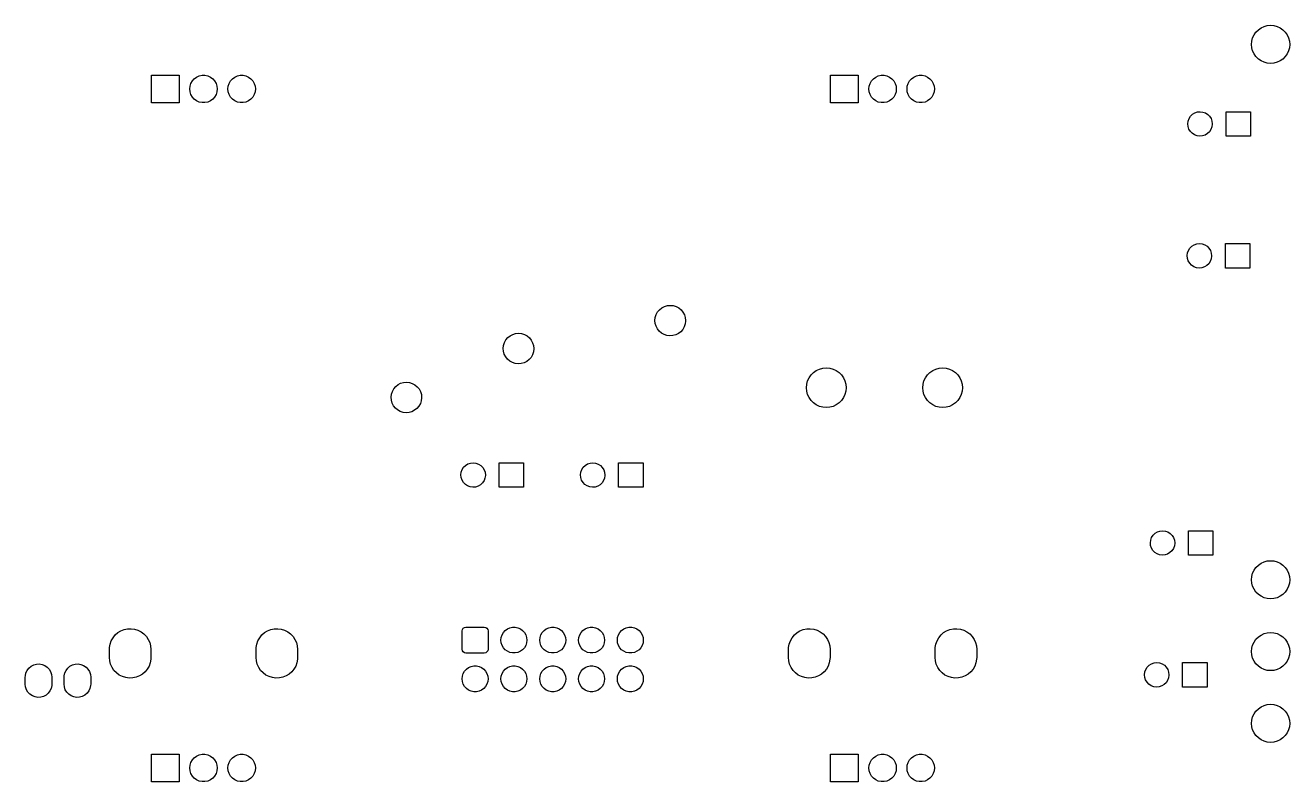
# Model space of a CAD drawing. Extents: x 65 to 231, y -146 to -43.
# Drawn here: x 148.2 to 231, y -146.4 to -96.9 of the extents above; entities that cross this region are included whole.
import ezdxf

# ---------------------------------------------------------------- set-up
doc = ezdxf.new("R2010")
doc.units = 0
doc.layers.add('BLACK', color=7, linetype='CONTINUOUS')

msp = doc.modelspace()

# ---------------------------------------------------------------- linework, layer by layer
at = {"layer": 'BLACK', "linetype": 'CONTINUOUS'}
for p, q in [((228.572, -97.7445), (228.664, -97.547)), ((228.664, -97.547), (228.789, -97.3685)), ((228.789, -97.3685), (228.944, -97.2144)), ((228.944, -97.2144), (229.122, -97.0895)), ((229.122, -97.0895), (229.319, -96.9974)), ((229.319, -96.9974), (229.53, -96.941)), ((229.53, -96.941), (229.747, -96.922)), ((229.747, -96.922), (229.964, -96.941)), ((229.964, -96.941), (230.175, -96.9974)), ((230.175, -96.9974), (230.372, -97.0895)), ((230.372, -97.0895), (230.55, -97.2144)), ((230.55, -97.2144), (230.705, -97.3685)), ((230.705, -97.3685), (230.83, -97.547)), ((230.83, -97.547), (230.922, -97.7445)), ((228.497, -98.172), (228.516, -97.9549)), ((228.516, -98.3891), (228.497, -98.172)), ((228.516, -97.9549), (228.572, -97.7445)), ((228.572, -98.5995), (228.516, -98.3891)), ((230.922, -97.7445), (230.978, -97.9549)), ((230.978, -98.3891), (230.922, -98.5995)), ((230.978, -97.9549), (230.997, -98.172)), ((230.997, -98.172), (230.978, -98.3891)), ((228.664, -98.797), (228.572, -98.5995)), ((228.789, -98.9755), (228.664, -98.797)), ((228.944, -99.1296), (228.789, -98.9755)), ((229.122, -99.2545), (228.944, -99.1296)), ((229.319, -99.3466), (229.122, -99.2545)), ((230.372, -99.2545), (230.175, -99.3466)), ((230.55, -99.1296), (230.372, -99.2545)), ((230.705, -98.9755), (230.55, -99.1296)), ((230.83, -98.797), (230.705, -98.9755)), ((230.922, -98.5995), (230.83, -98.797)), ((229.53, -99.403), (229.319, -99.3466)), ((229.747, -99.422), (229.53, -99.403)), ((229.964, -99.403), (229.747, -99.422)), ((230.175, -99.3466), (229.964, -99.403)), ((156.497, -101.992), (156.497, -100.192)), ((156.497, -100.192), (158.297, -100.192)), ((158.297, -100.192), (158.297, -101.992)), ((158.997, -101.092), (159.017, -100.905)), ((159.017, -100.905), (159.075, -100.726)), ((159.075, -100.726), (159.169, -100.563)), ((159.169, -100.563), (159.295, -100.423)), ((159.295, -100.423), (159.447, -100.313)), ((159.447, -100.313), (159.619, -100.236)), ((159.619, -100.236), (159.803, -100.197)), ((159.803, -100.197), (159.991, -100.197)), ((159.991, -100.197), (160.175, -100.236)), ((160.175, -100.236), (160.347, -100.313)), ((160.347, -100.313), (160.499, -100.423)), ((160.499, -100.423), (160.625, -100.563)), ((160.625, -100.563), (160.719, -100.726)), ((160.719, -100.726), (160.777, -100.905)), ((160.777, -100.905), (160.797, -101.092)), ((161.497, -101.092), (161.517, -100.905)), ((161.517, -100.905), (161.575, -100.726)), ((161.575, -100.726), (161.669, -100.563)), ((161.669, -100.563), (161.795, -100.423)), ((161.795, -100.423), (161.947, -100.313)), ((161.947, -100.313), (162.119, -100.236)), ((162.119, -100.236), (162.303, -100.197)), ((162.303, -100.197), (162.491, -100.197)), ((162.491, -100.197), (162.675, -100.236)), ((162.675, -100.236), (162.847, -100.313)), ((162.847, -100.313), (162.999, -100.423)), ((162.999, -100.423), (163.125, -100.563)), ((163.125, -100.563), (163.219, -100.726)), ((163.219, -100.726), (163.277, -100.905)), ((163.277, -100.905), (163.297, -101.092)), ((200.947, -101.992), (200.947, -100.192)), ((200.947, -100.192), (202.747, -100.192)), ((202.747, -100.192), (202.747, -101.992)), ((203.447, -101.092), (203.467, -100.905)), ((203.467, -100.905), (203.525, -100.726)), ((203.525, -100.726), (203.619, -100.563)), ((203.619, -100.563), (203.745, -100.423)), ((203.745, -100.423), (203.897, -100.313)), ((203.897, -100.313), (204.069, -100.236)), ((204.069, -100.236), (204.253, -100.197)), ((204.253, -100.197), (204.441, -100.197)), ((204.441, -100.197), (204.625, -100.236)), ((204.625, -100.236), (204.797, -100.313)), ((204.797, -100.313), (204.949, -100.423)), ((204.949, -100.423), (205.075, -100.563)), ((205.075, -100.563), (205.169, -100.726)), ((205.169, -100.726), (205.227, -100.905)), ((205.227, -100.905), (205.247, -101.092)), ((205.947, -101.092), (205.967, -100.905)), ((205.967, -100.905), (206.025, -100.726)), ((206.025, -100.726), (206.119, -100.563)), ((206.119, -100.563), (206.245, -100.423)), ((206.245, -100.423), (206.397, -100.313)), ((206.397, -100.313), (206.569, -100.236)), ((206.569, -100.236), (206.753, -100.197)), ((206.753, -100.197), (206.941, -100.197)), ((206.941, -100.197), (207.125, -100.236)), ((207.125, -100.236), (207.297, -100.313)), ((207.297, -100.313), (207.449, -100.423)), ((207.449, -100.423), (207.575, -100.563)), ((207.575, -100.563), (207.669, -100.726)), ((207.669, -100.726), (207.727, -100.905)), ((207.727, -100.905), (207.747, -101.092)), ((159.017, -101.279), (158.997, -101.092)), ((159.075, -101.458), (159.017, -101.279)), ((159.169, -101.621), (159.075, -101.458)), ((159.295, -101.761), (159.169, -101.621)), ((159.447, -101.871), (159.295, -101.761)), ((160.499, -101.761), (160.347, -101.871)), ((160.625, -101.621), (160.499, -101.761)), ((160.719, -101.458), (160.625, -101.621)), ((160.777, -101.279), (160.719, -101.458)), ((160.797, -101.092), (160.777, -101.279)), ((161.517, -101.279), (161.497, -101.092)), ((161.575, -101.458), (161.517, -101.279)), ((161.669, -101.621), (161.575, -101.458)), ((161.795, -101.761), (161.669, -101.621)), ((161.947, -101.871), (161.795, -101.761)), ((162.999, -101.761), (162.847, -101.871)), ((163.125, -101.621), (162.999, -101.761)), ((163.219, -101.458), (163.125, -101.621)), ((163.277, -101.279), (163.219, -101.458)), ((163.297, -101.092), (163.277, -101.279)), ((203.467, -101.279), (203.447, -101.092)), ((203.525, -101.458), (203.467, -101.279)), ((203.619, -101.621), (203.525, -101.458)), ((203.745, -101.761), (203.619, -101.621)), ((203.897, -101.871), (203.745, -101.761)), ((204.949, -101.761), (204.797, -101.871)), ((205.075, -101.621), (204.949, -101.761)), ((205.169, -101.458), (205.075, -101.621)), ((205.227, -101.279), (205.169, -101.458)), ((205.247, -101.092), (205.227, -101.279)), ((205.967, -101.279), (205.947, -101.092)), ((206.025, -101.458), (205.967, -101.279)), ((206.119, -101.621), (206.025, -101.458)), ((206.245, -101.761), (206.119, -101.621)), ((206.397, -101.871), (206.245, -101.761)), ((207.449, -101.761), (207.297, -101.871)), ((207.575, -101.621), (207.449, -101.761)), ((207.669, -101.458), (207.575, -101.621)), ((207.727, -101.279), (207.669, -101.458)), ((207.747, -101.092), (207.727, -101.279)), ((158.297, -101.992), (156.497, -101.992)), ((159.619, -101.948), (159.447, -101.871)), ((159.803, -101.987), (159.619, -101.948)), ((159.991, -101.987), (159.803, -101.987)), ((160.175, -101.948), (159.991, -101.987)), ((160.347, -101.871), (160.175, -101.948)), ((162.119, -101.948), (161.947, -101.871)), ((162.303, -101.987), (162.119, -101.948)), ((162.491, -101.987), (162.303, -101.987)), ((162.675, -101.948), (162.491, -101.987)), ((162.847, -101.871), (162.675, -101.948)), ((202.747, -101.992), (200.947, -101.992)), ((204.069, -101.948), (203.897, -101.871)), ((204.253, -101.987), (204.069, -101.948)), ((204.441, -101.987), (204.253, -101.987)), ((204.625, -101.948), (204.441, -101.987)), ((204.797, -101.871), (204.625, -101.948)), ((206.569, -101.948), (206.397, -101.871)), ((206.753, -101.987), (206.569, -101.948)), ((206.941, -101.987), (206.753, -101.987)), ((207.125, -101.948), (206.941, -101.987)), ((207.297, -101.871), (207.125, -101.948)), ((224.787, -102.654), (224.956, -102.597)), ((224.956, -102.597), (225.133, -102.578)), ((225.133, -102.578), (225.31, -102.599)), ((225.31, -102.599), (225.478, -102.659)), ((226.827, -104.178), (226.827, -102.578)), ((226.827, -102.578), (228.427, -102.578)), ((228.427, -102.578), (228.427, -104.178)), ((224.327, -103.367), (224.35, -103.19)), ((224.345, -103.544), (224.327, -103.367)), ((224.35, -103.19), (224.411, -103.022)), ((224.411, -103.022), (224.507, -102.872)), ((224.507, -102.872), (224.635, -102.748)), ((224.635, -102.748), (224.787, -102.654)), ((225.478, -102.659), (225.629, -102.755)), ((225.629, -102.755), (225.754, -102.881)), ((225.754, -102.881), (225.849, -103.032)), ((225.849, -103.032), (225.907, -103.201)), ((225.927, -103.4), (225.902, -103.577)), ((225.907, -103.201), (225.927, -103.378)), ((225.927, -103.378), (225.927, -103.4)), ((224.401, -103.714), (224.345, -103.544)), ((224.494, -103.866), (224.401, -103.714)), ((224.617, -103.994), (224.494, -103.866)), ((224.767, -104.092), (224.617, -103.994)), ((224.934, -104.154), (224.767, -104.092)), ((225.111, -104.178), (224.934, -104.154)), ((225.288, -104.162), (225.111, -104.178)), ((225.458, -104.107), (225.288, -104.162)), ((225.611, -104.015), (225.458, -104.107)), ((225.74, -103.892), (225.611, -104.015)), ((225.839, -103.744), (225.74, -103.892)), ((225.902, -103.577), (225.839, -103.744)), ((228.427, -104.178), (226.827, -104.178)), ((224.306, -111.826), (224.367, -111.658)), ((224.367, -111.658), (224.464, -111.508)), ((224.464, -111.508), (224.591, -111.384)), ((224.591, -111.384), (224.743, -111.29)), ((224.743, -111.29), (224.912, -111.233)), ((224.912, -111.233), (225.09, -111.214)), ((225.09, -111.214), (225.267, -111.235)), ((225.267, -111.235), (225.435, -111.295)), ((225.435, -111.295), (225.585, -111.391)), ((225.585, -111.391), (225.711, -111.517)), ((225.711, -111.517), (225.805, -111.668)), ((225.805, -111.668), (225.864, -111.837)), ((226.784, -112.814), (226.784, -111.214)), ((226.784, -111.214), (228.384, -111.214)), ((228.384, -111.214), (228.384, -112.814)), ((224.284, -112.003), (224.306, -111.826)), ((224.301, -112.18), (224.284, -112.003)), ((224.358, -112.35), (224.301, -112.18)), ((224.45, -112.502), (224.358, -112.35)), ((224.574, -112.63), (224.45, -112.502)), ((225.697, -112.528), (225.568, -112.651)), ((225.796, -112.38), (225.697, -112.528)), ((225.859, -112.213), (225.796, -112.38)), ((225.884, -112.036), (225.859, -112.213)), ((225.864, -111.837), (225.884, -112.014)), ((225.884, -112.014), (225.884, -112.036)), ((224.723, -112.728), (224.574, -112.63)), ((224.89, -112.79), (224.723, -112.728)), ((225.067, -112.814), (224.89, -112.79)), ((225.245, -112.798), (225.067, -112.814)), ((225.414, -112.743), (225.245, -112.798)), ((225.568, -112.651), (225.414, -112.743)), ((228.384, -112.814), (226.784, -112.814)), ((189.471, -116.048), (189.53, -115.862)), ((189.53, -115.862), (189.624, -115.691)), ((189.624, -115.691), (189.75, -115.541)), ((189.75, -115.541), (189.902, -115.419)), ((189.902, -115.419), (190.075, -115.329)), ((190.075, -115.329), (190.262, -115.274)), ((190.262, -115.274), (190.456, -115.256)), ((190.456, -115.256), (190.65, -115.276)), ((190.65, -115.276), (190.837, -115.334)), ((190.837, -115.334), (191.008, -115.427)), ((191.008, -115.427), (191.159, -115.551)), ((191.159, -115.551), (191.282, -115.702)), ((191.282, -115.702), (191.374, -115.875)), ((189.449, -116.242), (189.471, -116.048)), ((189.466, -116.436), (189.449, -116.242)), ((189.519, -116.624), (189.466, -116.436)), ((189.609, -116.798), (189.519, -116.624)), ((191.363, -116.663), (191.266, -116.832)), ((191.424, -116.477), (191.363, -116.663)), ((191.374, -115.875), (191.43, -116.062)), ((191.449, -116.284), (191.424, -116.477)), ((191.43, -116.062), (191.449, -116.256)), ((191.449, -116.256), (191.449, -116.284)), ((179.599, -117.691), (179.693, -117.52)), ((179.693, -117.52), (179.818, -117.37)), ((179.818, -117.37), (179.97, -117.248)), ((179.97, -117.248), (180.143, -117.157)), ((180.143, -117.157), (180.33, -117.102)), ((180.33, -117.102), (180.525, -117.085)), ((180.525, -117.085), (180.719, -117.105)), ((180.719, -117.105), (180.905, -117.163)), ((180.905, -117.163), (181.077, -117.256)), ((181.077, -117.256), (181.227, -117.38)), ((181.227, -117.38), (181.351, -117.531)), ((189.73, -116.95), (189.609, -116.798)), ((189.878, -117.077), (189.73, -116.95)), ((190.049, -117.172), (189.878, -117.077)), ((190.234, -117.232), (190.049, -117.172)), ((190.428, -117.256), (190.234, -117.232)), ((190.623, -117.241), (190.428, -117.256)), ((190.811, -117.188), (190.623, -117.241)), ((190.985, -117.1), (190.811, -117.188)), ((191.139, -116.98), (190.985, -117.1)), ((191.266, -116.832), (191.139, -116.98)), ((179.518, -118.071), (179.54, -117.877)), ((179.534, -118.265), (179.518, -118.071)), ((179.588, -118.453), (179.534, -118.265)), ((179.54, -117.877), (179.599, -117.691)), ((181.351, -117.531), (181.442, -117.704)), ((181.493, -118.306), (181.431, -118.491)), ((181.442, -117.704), (181.499, -117.89)), ((181.517, -118.113), (181.493, -118.306)), ((181.499, -117.89), (181.518, -118.085)), ((181.518, -118.085), (181.517, -118.113)), ((179.677, -118.626), (179.588, -118.453)), ((179.798, -118.779), (179.677, -118.626)), ((179.947, -118.906), (179.798, -118.779)), ((180.117, -119.001), (179.947, -118.906)), ((180.303, -119.061), (180.117, -119.001)), ((180.497, -119.084), (180.303, -119.061)), ((180.691, -119.069), (180.497, -119.084)), ((180.879, -119.017), (180.691, -119.069)), ((181.054, -118.929), (180.879, -119.017)), ((181.207, -118.809), (181.054, -118.929)), ((181.335, -118.661), (181.207, -118.809)), ((181.431, -118.491), (181.335, -118.661)), ((199.438, -120.205), (199.534, -120)), ((199.534, -120), (199.664, -119.814)), ((199.664, -119.814), (199.824, -119.654)), ((199.824, -119.654), (200.01, -119.524)), ((200.01, -119.524), (200.215, -119.428)), ((200.215, -119.428), (200.434, -119.37)), ((200.434, -119.37), (200.66, -119.35)), ((200.66, -119.35), (200.886, -119.37)), ((200.886, -119.37), (201.105, -119.428)), ((201.105, -119.428), (201.31, -119.524)), ((201.31, -119.524), (201.496, -119.654)), ((201.496, -119.654), (201.656, -119.814)), ((201.656, -119.814), (201.786, -120)), ((201.786, -120), (201.882, -120.205)), ((207.058, -120.205), (207.154, -120)), ((207.154, -120), (207.284, -119.814)), ((207.284, -119.814), (207.444, -119.654)), ((207.444, -119.654), (207.63, -119.524)), ((207.63, -119.524), (207.835, -119.428)), ((207.835, -119.428), (208.054, -119.37)), ((208.054, -119.37), (208.28, -119.35)), ((208.28, -119.35), (208.506, -119.37)), ((208.506, -119.37), (208.725, -119.428)), ((208.725, -119.428), (208.93, -119.524)), ((208.93, -119.524), (209.116, -119.654)), ((209.116, -119.654), (209.276, -119.814)), ((209.276, -119.814), (209.406, -120)), ((209.406, -120), (209.502, -120.205)), ((172.258, -120.891), (172.352, -120.72)), ((172.352, -120.72), (172.478, -120.571)), ((172.478, -120.571), (172.63, -120.448)), ((172.63, -120.448), (172.803, -120.358)), ((172.803, -120.358), (172.99, -120.303)), ((172.99, -120.303), (173.184, -120.285)), ((173.184, -120.285), (173.378, -120.305)), ((173.378, -120.305), (173.565, -120.363)), ((173.565, -120.363), (173.736, -120.456)), ((173.736, -120.456), (173.887, -120.58)), ((173.887, -120.58), (174.01, -120.732)), ((174.01, -120.732), (174.102, -120.904)), ((199.36, -120.65), (199.38, -120.424)), ((199.38, -120.876), (199.36, -120.65)), ((199.38, -120.424), (199.438, -120.205)), ((201.882, -120.205), (201.94, -120.424)), ((201.94, -120.424), (201.96, -120.65)), ((201.96, -120.65), (201.94, -120.876)), ((206.98, -120.65), (207, -120.424)), ((207, -120.876), (206.98, -120.65)), ((207, -120.424), (207.058, -120.205)), ((209.502, -120.205), (209.56, -120.424)), ((209.56, -120.424), (209.58, -120.65)), ((209.58, -120.65), (209.56, -120.876)), ((172.177, -121.271), (172.199, -121.077)), ((172.194, -121.466), (172.177, -121.271)), ((172.247, -121.653), (172.194, -121.466)), ((172.199, -121.077), (172.258, -120.891)), ((172.337, -121.827), (172.247, -121.653)), ((174.152, -121.507), (174.091, -121.692)), ((174.102, -120.904), (174.158, -121.091)), ((174.177, -121.313), (174.152, -121.507)), ((174.158, -121.091), (174.177, -121.285)), ((174.177, -121.285), (174.177, -121.313)), ((199.438, -121.095), (199.38, -120.876)), ((199.534, -121.3), (199.438, -121.095)), ((199.664, -121.486), (199.534, -121.3)), ((199.824, -121.646), (199.664, -121.486)), ((200.01, -121.776), (199.824, -121.646)), ((201.496, -121.646), (201.31, -121.776)), ((201.656, -121.486), (201.496, -121.646)), ((201.786, -121.3), (201.656, -121.486)), ((201.882, -121.095), (201.786, -121.3)), ((201.94, -120.876), (201.882, -121.095)), ((207.058, -121.095), (207, -120.876)), ((207.154, -121.3), (207.058, -121.095)), ((207.284, -121.486), (207.154, -121.3)), ((207.444, -121.646), (207.284, -121.486)), ((207.63, -121.776), (207.444, -121.646)), ((209.116, -121.646), (208.93, -121.776)), ((209.276, -121.486), (209.116, -121.646)), ((209.406, -121.3), (209.276, -121.486)), ((209.502, -121.095), (209.406, -121.3)), ((209.56, -120.876), (209.502, -121.095)), ((172.458, -121.98), (172.337, -121.827)), ((172.606, -122.106), (172.458, -121.98)), ((172.777, -122.201), (172.606, -122.106)), ((172.962, -122.262), (172.777, -122.201)), ((173.156, -122.285), (172.962, -122.262)), ((173.351, -122.27), (173.156, -122.285)), ((173.539, -122.217), (173.351, -122.27)), ((173.713, -122.129), (173.539, -122.217)), ((173.867, -122.009), (173.713, -122.129)), ((173.994, -121.861), (173.867, -122.009)), ((174.091, -121.692), (173.994, -121.861)), ((200.215, -121.872), (200.01, -121.776)), ((200.434, -121.93), (200.215, -121.872)), ((200.66, -121.95), (200.434, -121.93)), ((200.886, -121.93), (200.66, -121.95)), ((201.105, -121.872), (200.886, -121.93)), ((201.31, -121.776), (201.105, -121.872)), ((207.835, -121.872), (207.63, -121.776)), ((208.054, -121.93), (207.835, -121.872)), ((208.28, -121.95), (208.054, -121.93)), ((208.506, -121.93), (208.28, -121.95)), ((208.725, -121.872), (208.506, -121.93)), ((208.93, -121.776), (208.725, -121.872)), ((176.926, -125.859), (177.053, -125.735)), ((177.053, -125.735), (177.205, -125.641)), ((177.205, -125.641), (177.374, -125.584)), ((177.374, -125.584), (177.552, -125.565)), ((177.552, -125.565), (177.729, -125.586)), ((177.729, -125.586), (177.897, -125.646)), ((177.897, -125.646), (178.047, -125.742)), ((178.047, -125.742), (178.173, -125.868)), ((179.246, -127.165), (179.246, -125.565)), ((179.246, -125.565), (180.846, -125.565)), ((180.846, -125.565), (180.846, -127.165)), ((184.752, -125.859), (184.88, -125.735)), ((184.88, -125.735), (185.032, -125.641)), ((185.032, -125.641), (185.201, -125.584)), ((185.201, -125.584), (185.378, -125.565)), ((185.378, -125.565), (185.555, -125.586)), ((185.555, -125.586), (185.723, -125.646)), ((185.723, -125.646), (185.874, -125.742)), ((185.874, -125.742), (185.999, -125.868)), ((187.072, -127.165), (187.072, -125.565)), ((187.072, -125.565), (188.672, -125.565)), ((188.672, -125.565), (188.672, -127.165)), ((176.746, -126.354), (176.768, -126.177)), ((176.763, -126.531), (176.746, -126.354)), ((176.82, -126.701), (176.763, -126.531)), ((176.768, -126.177), (176.829, -126.009)), ((176.829, -126.009), (176.926, -125.859)), ((178.173, -125.868), (178.267, -126.019)), ((178.321, -126.564), (178.258, -126.731)), ((178.267, -126.019), (178.326, -126.188)), ((178.346, -126.387), (178.321, -126.564)), ((178.326, -126.188), (178.346, -126.365)), ((178.346, -126.365), (178.346, -126.387)), ((184.572, -126.354), (184.595, -126.177)), ((184.59, -126.531), (184.572, -126.354)), ((184.646, -126.701), (184.59, -126.531)), ((184.595, -126.177), (184.656, -126.009)), ((184.656, -126.009), (184.752, -125.859)), ((185.999, -125.868), (186.094, -126.019)), ((186.147, -126.564), (186.084, -126.731)), ((186.094, -126.019), (186.152, -126.188)), ((186.172, -126.387), (186.147, -126.564)), ((186.152, -126.188), (186.172, -126.365)), ((186.172, -126.365), (186.172, -126.387)), ((176.912, -126.853), (176.82, -126.701)), ((177.036, -126.981), (176.912, -126.853)), ((177.185, -127.079), (177.036, -126.981)), ((177.352, -127.141), (177.185, -127.079)), ((177.529, -127.165), (177.352, -127.141)), ((177.707, -127.149), (177.529, -127.165)), ((177.876, -127.094), (177.707, -127.149)), ((178.03, -127.002), (177.876, -127.094)), ((178.159, -126.879), (178.03, -127.002)), ((178.258, -126.731), (178.159, -126.879)), ((180.846, -127.165), (179.246, -127.165)), ((184.739, -126.853), (184.646, -126.701)), ((184.862, -126.981), (184.739, -126.853)), ((185.012, -127.079), (184.862, -126.981)), ((185.179, -127.141), (185.012, -127.079)), ((185.356, -127.165), (185.179, -127.141)), ((185.533, -127.149), (185.356, -127.165)), ((185.703, -127.094), (185.533, -127.149)), ((185.856, -127.002), (185.703, -127.094)), ((185.985, -126.879), (185.856, -127.002)), ((186.084, -126.731), (185.985, -126.879)), ((188.672, -127.165), (187.072, -127.165)), ((221.875, -130.799), (221.897, -130.622)), ((221.897, -130.622), (221.958, -130.454)), ((221.958, -130.454), (222.055, -130.304)), ((222.055, -130.304), (222.182, -130.18)), ((222.182, -130.18), (222.334, -130.086)), ((222.334, -130.086), (222.503, -130.029)), ((222.503, -130.029), (222.681, -130.01)), ((222.681, -130.01), (222.858, -130.031)), ((222.858, -130.031), (223.026, -130.091)), ((223.026, -130.091), (223.176, -130.187)), ((223.176, -130.187), (223.302, -130.313)), ((223.302, -130.313), (223.396, -130.464)), ((223.396, -130.464), (223.455, -130.633)), ((223.455, -130.633), (223.475, -130.81)), ((224.375, -131.61), (224.375, -130.01)), ((224.375, -130.01), (225.975, -130.01)), ((225.975, -130.01), (225.975, -131.61)), ((221.892, -130.976), (221.875, -130.799)), ((221.949, -131.146), (221.892, -130.976)), ((222.041, -131.298), (221.949, -131.146)), ((222.165, -131.426), (222.041, -131.298)), ((222.314, -131.524), (222.165, -131.426)), ((222.481, -131.586), (222.314, -131.524)), ((222.658, -131.61), (222.481, -131.586)), ((222.836, -131.594), (222.658, -131.61)), ((223.005, -131.539), (222.836, -131.594)), ((223.159, -131.447), (223.005, -131.539)), ((223.288, -131.324), (223.159, -131.447)), ((223.387, -131.176), (223.288, -131.324)), ((223.45, -131.009), (223.387, -131.176)), ((223.475, -130.832), (223.45, -131.009)), ((223.475, -130.81), (223.475, -130.832)), ((225.975, -131.61), (224.375, -131.61)), ((228.664, -132.597), (228.789, -132.419)), ((228.789, -132.419), (228.944, -132.264)), ((228.944, -132.264), (229.122, -132.139)), ((229.122, -132.139), (229.319, -132.047)), ((229.319, -132.047), (229.53, -131.991)), ((229.53, -131.991), (229.747, -131.972)), ((229.747, -131.972), (229.964, -131.991)), ((229.964, -131.991), (230.175, -132.047)), ((230.175, -132.047), (230.372, -132.139)), ((230.372, -132.139), (230.55, -132.264)), ((230.55, -132.264), (230.705, -132.419)), ((230.705, -132.419), (230.83, -132.597)), ((228.497, -133.222), (228.516, -133.005)), ((228.516, -133.439), (228.497, -133.222)), ((228.516, -133.005), (228.572, -132.794)), ((228.572, -132.794), (228.664, -132.597)), ((230.83, -132.597), (230.922, -132.794)), ((230.922, -132.794), (230.978, -133.005)), ((230.978, -133.005), (230.997, -133.222)), ((230.997, -133.222), (230.978, -133.439)), ((228.572, -133.65), (228.516, -133.439)), ((228.664, -133.847), (228.572, -133.65)), ((228.789, -134.025), (228.664, -133.847)), ((228.944, -134.18), (228.789, -134.025)), ((230.705, -134.025), (230.55, -134.18)), ((230.83, -133.847), (230.705, -134.025)), ((230.922, -133.65), (230.83, -133.847)), ((230.978, -133.439), (230.922, -133.65)), ((229.122, -134.305), (228.944, -134.18)), ((229.319, -134.397), (229.122, -134.305)), ((229.53, -134.453), (229.319, -134.397)), ((229.747, -134.472), (229.53, -134.453)), ((229.964, -134.453), (229.747, -134.472)), ((230.175, -134.397), (229.964, -134.453)), ((230.372, -134.305), (230.175, -134.397)), ((230.55, -134.18), (230.372, -134.305)), ((154.492, -136.564), (154.706, -136.479)), ((154.706, -136.479), (154.931, -136.432)), ((154.931, -136.432), (155.161, -136.424)), ((155.161, -136.424), (155.389, -136.454)), ((155.389, -136.454), (155.609, -136.522)), ((155.609, -136.522), (155.814, -136.626)), ((164.092, -136.564), (164.306, -136.479)), ((164.306, -136.479), (164.531, -136.432)), ((164.531, -136.432), (164.761, -136.424)), ((164.761, -136.424), (164.989, -136.454)), ((164.989, -136.454), (165.209, -136.522)), ((165.209, -136.522), (165.414, -136.626)), ((176.827, -136.57), (176.846, -136.474)), ((176.846, -136.474), (176.9, -136.393)), ((176.9, -136.393), (176.981, -136.339)), ((176.981, -136.339), (177.077, -136.32)), ((177.077, -136.32), (178.277, -136.32)), ((178.277, -136.32), (178.373, -136.339)), ((178.373, -136.339), (178.454, -136.393)), ((178.454, -136.393), (178.508, -136.474)), ((178.508, -136.474), (178.527, -136.57)), ((179.529, -136.67), (179.648, -136.538)), ((179.648, -136.538), (179.792, -136.433)), ((179.792, -136.433), (179.954, -136.361)), ((179.954, -136.361), (180.128, -136.324)), ((180.128, -136.324), (180.306, -136.324)), ((180.306, -136.324), (180.48, -136.361)), ((180.48, -136.361), (180.642, -136.433)), ((180.642, -136.433), (180.786, -136.538)), ((180.786, -136.538), (180.905, -136.67)), ((182.069, -136.67), (182.188, -136.538)), ((182.188, -136.538), (182.332, -136.433)), ((182.332, -136.433), (182.494, -136.361)), ((182.494, -136.361), (182.668, -136.324)), ((182.668, -136.324), (182.846, -136.324)), ((182.846, -136.324), (183.02, -136.361)), ((183.02, -136.361), (183.182, -136.433)), ((183.182, -136.433), (183.326, -136.538)), ((183.326, -136.538), (183.445, -136.67)), ((184.609, -136.67), (184.728, -136.538)), ((184.728, -136.538), (184.872, -136.433)), ((184.872, -136.433), (185.034, -136.361)), ((185.034, -136.361), (185.208, -136.324)), ((185.208, -136.324), (185.386, -136.324)), ((185.386, -136.324), (185.56, -136.361)), ((185.56, -136.361), (185.722, -136.433)), ((185.722, -136.433), (185.866, -136.538)), ((185.866, -136.538), (185.985, -136.67)), ((187.149, -136.67), (187.268, -136.538)), ((187.268, -136.538), (187.412, -136.433)), ((187.412, -136.433), (187.574, -136.361)), ((187.574, -136.361), (187.748, -136.324)), ((187.748, -136.324), (187.926, -136.324)), ((187.926, -136.324), (188.1, -136.361)), ((188.1, -136.361), (188.262, -136.433)), ((188.262, -136.433), (188.406, -136.538)), ((188.406, -136.538), (188.525, -136.67)), ((198.942, -136.564), (199.156, -136.479)), ((199.156, -136.479), (199.381, -136.432)), ((199.381, -136.432), (199.611, -136.424)), ((199.611, -136.424), (199.839, -136.454)), ((199.839, -136.454), (200.059, -136.522)), ((200.059, -136.522), (200.264, -136.626)), ((208.542, -136.564), (208.756, -136.479)), ((208.756, -136.479), (208.981, -136.432)), ((208.981, -136.432), (209.211, -136.424)), ((209.211, -136.424), (209.439, -136.454)), ((209.439, -136.454), (209.659, -136.522)), ((209.659, -136.522), (209.864, -136.626)), ((153.784, -137.428), (153.862, -137.212)), ((153.862, -137.212), (153.976, -137.012)), ((153.976, -137.012), (154.122, -136.834)), ((154.122, -136.834), (154.296, -136.683)), ((154.296, -136.683), (154.492, -136.564)), ((155.814, -136.626), (155.998, -136.763)), ((155.998, -136.763), (156.157, -136.93)), ((156.157, -136.93), (156.285, -137.121)), ((156.285, -137.121), (156.38, -137.33)), ((156.38, -137.33), (156.438, -137.553)), ((163.384, -137.428), (163.462, -137.212)), ((163.462, -137.212), (163.576, -137.012)), ((163.576, -137.012), (163.722, -136.834)), ((163.722, -136.834), (163.896, -136.683)), ((163.896, -136.683), (164.092, -136.564)), ((165.414, -136.626), (165.598, -136.763)), ((165.598, -136.763), (165.757, -136.93)), ((165.757, -136.93), (165.885, -137.121)), ((165.885, -137.121), (165.98, -137.33)), ((165.98, -137.33), (166.038, -137.553)), ((176.827, -137.769), (176.827, -136.57)), ((178.527, -136.57), (178.527, -137.769)), ((179.367, -137.169), (179.386, -136.993)), ((179.386, -137.346), (179.367, -137.169)), ((179.386, -136.993), (179.44, -136.824)), ((179.44, -137.515), (179.386, -137.346)), ((179.44, -136.824), (179.529, -136.67)), ((180.905, -136.67), (180.994, -136.824)), ((180.994, -136.824), (181.048, -136.993)), ((181.048, -137.346), (180.994, -137.515)), ((181.048, -136.993), (181.067, -137.169)), ((181.067, -137.169), (181.048, -137.346)), ((181.907, -137.169), (181.926, -136.993)), ((181.926, -137.346), (181.907, -137.169)), ((181.926, -136.993), (181.98, -136.824)), ((181.98, -137.515), (181.926, -137.346)), ((181.98, -136.824), (182.069, -136.67)), ((183.445, -136.67), (183.534, -136.824)), ((183.534, -136.824), (183.588, -136.993)), ((183.588, -137.346), (183.534, -137.515)), ((183.588, -136.993), (183.607, -137.169)), ((183.607, -137.169), (183.588, -137.346)), ((184.447, -137.169), (184.466, -136.993)), ((184.466, -137.346), (184.447, -137.169)), ((184.466, -136.993), (184.52, -136.824)), ((184.52, -137.515), (184.466, -137.346)), ((184.52, -136.824), (184.609, -136.67)), ((185.985, -136.67), (186.074, -136.824)), ((186.074, -136.824), (186.128, -136.993)), ((186.128, -137.346), (186.074, -137.515)), ((186.128, -136.993), (186.147, -137.169)), ((186.147, -137.169), (186.128, -137.346)), ((186.987, -137.169), (187.006, -136.993)), ((187.006, -137.346), (186.987, -137.169)), ((187.006, -136.993), (187.06, -136.824)), ((187.06, -137.515), (187.006, -137.346)), ((187.06, -136.824), (187.149, -136.67)), ((188.525, -136.67), (188.614, -136.824)), ((188.614, -136.824), (188.668, -136.993)), ((188.668, -137.346), (188.614, -137.515)), ((188.668, -136.993), (188.687, -137.169)), ((188.687, -137.169), (188.668, -137.346)), ((198.234, -137.428), (198.312, -137.212)), ((198.312, -137.212), (198.426, -137.012)), ((198.426, -137.012), (198.572, -136.834)), ((198.572, -136.834), (198.746, -136.683)), ((198.746, -136.683), (198.942, -136.564)), ((200.264, -136.626), (200.448, -136.763)), ((200.448, -136.763), (200.607, -136.93)), ((200.607, -136.93), (200.735, -137.121)), ((200.735, -137.121), (200.83, -137.33)), ((200.83, -137.33), (200.888, -137.553)), ((207.834, -137.428), (207.912, -137.212)), ((207.912, -137.212), (208.026, -137.012)), ((208.026, -137.012), (208.172, -136.834)), ((208.172, -136.834), (208.346, -136.683)), ((208.346, -136.683), (208.542, -136.564)), ((209.864, -136.626), (210.048, -136.763)), ((210.048, -136.763), (210.207, -136.93)), ((210.207, -136.93), (210.335, -137.121)), ((210.335, -137.121), (210.43, -137.33)), ((210.43, -137.33), (210.488, -137.553)), ((228.572, -137.494), (228.664, -137.297)), ((228.664, -137.297), (228.789, -137.119)), ((228.789, -137.119), (228.944, -136.964)), ((228.944, -136.964), (229.122, -136.839)), ((229.122, -136.839), (229.319, -136.747)), ((229.319, -136.747), (229.53, -136.691)), ((229.53, -136.691), (229.747, -136.672)), ((229.747, -136.672), (229.964, -136.691)), ((229.964, -136.691), (230.175, -136.747)), ((230.175, -136.747), (230.372, -136.839)), ((230.372, -136.839), (230.55, -136.964)), ((230.55, -136.964), (230.705, -137.119)), ((230.705, -137.119), (230.83, -137.297)), ((230.83, -137.297), (230.922, -137.494)), ((153.737, -137.782), (153.743, -137.654)), ((153.737, -138.302), (153.737, -137.782)), ((153.743, -137.654), (153.784, -137.428)), ((156.438, -137.553), (156.457, -137.782)), ((156.457, -137.782), (156.457, -138.302)), ((163.337, -137.782), (163.343, -137.654)), ((163.337, -138.302), (163.337, -137.782)), ((163.343, -137.654), (163.384, -137.428)), ((166.038, -137.553), (166.057, -137.782)), ((166.057, -137.782), (166.057, -138.302)), ((176.846, -137.865), (176.827, -137.769)), ((176.9, -137.946), (176.846, -137.865)), ((176.981, -138), (176.9, -137.946)), ((177.077, -138.019), (176.981, -138)), ((178.277, -138.019), (177.077, -138.019)), ((178.373, -138), (178.277, -138.019)), ((178.454, -137.946), (178.373, -138)), ((178.508, -137.865), (178.454, -137.946)), ((178.527, -137.769), (178.508, -137.865)), ((179.529, -137.669), (179.44, -137.515)), ((179.648, -137.801), (179.529, -137.669)), ((179.792, -137.906), (179.648, -137.801)), ((179.954, -137.978), (179.792, -137.906)), ((180.128, -138.015), (179.954, -137.978)), ((180.306, -138.015), (180.128, -138.015)), ((180.48, -137.978), (180.306, -138.015)), ((180.642, -137.906), (180.48, -137.978)), ((180.786, -137.801), (180.642, -137.906)), ((180.905, -137.669), (180.786, -137.801)), ((180.994, -137.515), (180.905, -137.669)), ((182.069, -137.669), (181.98, -137.515)), ((182.188, -137.801), (182.069, -137.669)), ((182.332, -137.906), (182.188, -137.801)), ((182.494, -137.978), (182.332, -137.906)), ((182.668, -138.015), (182.494, -137.978)), ((182.846, -138.015), (182.668, -138.015)), ((183.02, -137.978), (182.846, -138.015)), ((183.182, -137.906), (183.02, -137.978)), ((183.326, -137.801), (183.182, -137.906)), ((183.445, -137.669), (183.326, -137.801)), ((183.534, -137.515), (183.445, -137.669)), ((184.609, -137.669), (184.52, -137.515)), ((184.728, -137.801), (184.609, -137.669)), ((184.872, -137.906), (184.728, -137.801)), ((185.034, -137.978), (184.872, -137.906)), ((185.208, -138.015), (185.034, -137.978)), ((185.386, -138.015), (185.208, -138.015)), ((185.56, -137.978), (185.386, -138.015)), ((185.722, -137.906), (185.56, -137.978)), ((185.866, -137.801), (185.722, -137.906)), ((185.985, -137.669), (185.866, -137.801)), ((186.074, -137.515), (185.985, -137.669)), ((187.149, -137.669), (187.06, -137.515)), ((187.268, -137.801), (187.149, -137.669)), ((187.412, -137.906), (187.268, -137.801)), ((187.574, -137.978), (187.412, -137.906)), ((187.748, -138.015), (187.574, -137.978)), ((187.926, -138.015), (187.748, -138.015)), ((188.1, -137.978), (187.926, -138.015)), ((188.262, -137.906), (188.1, -137.978)), ((188.406, -137.801), (188.262, -137.906)), ((188.525, -137.669), (188.406, -137.801)), ((188.614, -137.515), (188.525, -137.669)), ((198.187, -137.782), (198.193, -137.654)), ((198.187, -138.302), (198.187, -137.782)), ((198.193, -137.654), (198.234, -137.428)), ((200.888, -137.553), (200.907, -137.782)), ((200.907, -137.782), (200.907, -138.302)), ((207.787, -137.782), (207.793, -137.654)), ((207.787, -138.302), (207.787, -137.782)), ((207.793, -137.654), (207.834, -137.428)), ((210.488, -137.553), (210.507, -137.782)), ((210.507, -137.782), (210.507, -138.302)), ((228.497, -137.922), (228.516, -137.705)), ((228.516, -138.139), (228.497, -137.922)), ((228.516, -137.705), (228.572, -137.494)), ((228.572, -138.35), (228.516, -138.139)), ((230.922, -137.494), (230.978, -137.705)), ((230.978, -138.139), (230.922, -138.35)), ((230.978, -137.705), (230.997, -137.922)), ((230.997, -137.922), (230.978, -138.139)), ((148.358, -139.151), (148.472, -139.002)), ((148.472, -139.002), (148.616, -138.881)), ((148.616, -138.881), (148.782, -138.793)), ((148.782, -138.793), (148.963, -138.743)), ((148.963, -138.743), (149.151, -138.733)), ((149.151, -138.733), (149.336, -138.764)), ((149.336, -138.764), (149.51, -138.834)), ((149.51, -138.834), (149.666, -138.939)), ((149.666, -138.939), (149.795, -139.076)), ((150.898, -139.151), (151.012, -139.002)), ((151.012, -139.002), (151.156, -138.881)), ((151.156, -138.881), (151.322, -138.793)), ((151.322, -138.793), (151.503, -138.743)), ((151.503, -138.743), (151.691, -138.733)), ((151.691, -138.733), (151.876, -138.764)), ((151.876, -138.764), (152.05, -138.834)), ((152.05, -138.834), (152.206, -138.939)), ((152.206, -138.939), (152.335, -139.076)), ((153.756, -138.531), (153.737, -138.302)), ((153.814, -138.754), (153.756, -138.531)), ((153.909, -138.963), (153.814, -138.754)), ((154.037, -139.154), (153.909, -138.963)), ((156.332, -138.872), (156.218, -139.072)), ((156.41, -138.656), (156.332, -138.872)), ((156.451, -138.43), (156.41, -138.656)), ((156.457, -138.302), (156.451, -138.43)), ((163.356, -138.531), (163.337, -138.302)), ((163.414, -138.754), (163.356, -138.531)), ((163.509, -138.963), (163.414, -138.754)), ((163.637, -139.154), (163.509, -138.963)), ((165.932, -138.872), (165.818, -139.072)), ((166.01, -138.656), (165.932, -138.872)), ((166.051, -138.43), (166.01, -138.656)), ((166.057, -138.302), (166.051, -138.43)), ((177.108, -139.078), (177.252, -138.973)), ((177.252, -138.973), (177.414, -138.901)), ((177.414, -138.901), (177.588, -138.864)), ((177.588, -138.864), (177.766, -138.864)), ((177.766, -138.864), (177.94, -138.901)), ((177.94, -138.901), (178.102, -138.973)), ((178.102, -138.973), (178.246, -139.078)), ((179.648, -139.078), (179.792, -138.973)), ((179.792, -138.973), (179.954, -138.901)), ((179.954, -138.901), (180.128, -138.864)), ((180.128, -138.864), (180.306, -138.864)), ((180.306, -138.864), (180.48, -138.901)), ((180.48, -138.901), (180.642, -138.973)), ((180.642, -138.973), (180.786, -139.078)), ((182.188, -139.078), (182.332, -138.973)), ((182.332, -138.973), (182.494, -138.901)), ((182.494, -138.901), (182.668, -138.864)), ((182.668, -138.864), (182.846, -138.864)), ((182.846, -138.864), (183.02, -138.901)), ((183.02, -138.901), (183.182, -138.973)), ((183.182, -138.973), (183.326, -139.078)), ((184.728, -139.078), (184.872, -138.973)), ((184.872, -138.973), (185.034, -138.901)), ((185.034, -138.901), (185.208, -138.864)), ((185.208, -138.864), (185.386, -138.864)), ((185.386, -138.864), (185.56, -138.901)), ((185.56, -138.901), (185.722, -138.973)), ((185.722, -138.973), (185.866, -139.078)), ((187.268, -139.078), (187.412, -138.973)), ((187.412, -138.973), (187.574, -138.901)), ((187.574, -138.901), (187.748, -138.864)), ((187.748, -138.864), (187.926, -138.864)), ((187.926, -138.864), (188.1, -138.901)), ((188.1, -138.901), (188.262, -138.973)), ((188.262, -138.973), (188.406, -139.078)), ((198.206, -138.531), (198.187, -138.302)), ((198.264, -138.754), (198.206, -138.531)), ((198.359, -138.963), (198.264, -138.754)), ((198.487, -139.154), (198.359, -138.963)), ((200.782, -138.872), (200.668, -139.072)), ((200.86, -138.656), (200.782, -138.872)), ((200.901, -138.43), (200.86, -138.656)), ((200.907, -138.302), (200.901, -138.43)), ((207.806, -138.531), (207.787, -138.302)), ((207.864, -138.754), (207.806, -138.531)), ((207.959, -138.963), (207.864, -138.754)), ((208.087, -139.154), (207.959, -138.963)), ((210.382, -138.872), (210.268, -139.072)), ((210.46, -138.656), (210.382, -138.872)), ((210.501, -138.43), (210.46, -138.656)), ((210.507, -138.302), (210.501, -138.43)), ((221.573, -139.09), (221.67, -138.94)), ((221.67, -138.94), (221.797, -138.816)), ((221.797, -138.816), (221.949, -138.722)), ((221.949, -138.722), (222.118, -138.665)), ((222.118, -138.665), (222.296, -138.646)), ((222.296, -138.646), (222.473, -138.667)), ((222.473, -138.667), (222.641, -138.727)), ((222.641, -138.727), (222.791, -138.823)), ((222.791, -138.823), (222.917, -138.949)), ((222.917, -138.949), (223.011, -139.1)), ((223.99, -140.246), (223.99, -138.646)), ((223.99, -138.646), (225.59, -138.646)), ((225.59, -138.646), (225.59, -140.246)), ((228.664, -138.547), (228.572, -138.35)), ((228.789, -138.725), (228.664, -138.547)), ((228.944, -138.88), (228.789, -138.725)), ((229.122, -139.005), (228.944, -138.88)), ((229.319, -139.097), (229.122, -139.005)), ((230.372, -139.005), (230.175, -139.097)), ((230.55, -138.88), (230.372, -139.005)), ((230.705, -138.725), (230.55, -138.88)), ((230.83, -138.547), (230.705, -138.725)), ((230.922, -138.35), (230.83, -138.547)), ((148.232, -139.602), (148.237, -139.505)), ((148.232, -140.052), (148.232, -139.602)), ((148.237, -139.505), (148.278, -139.322)), ((148.278, -139.322), (148.358, -139.151)), ((149.795, -139.076), (149.892, -139.237)), ((149.892, -139.237), (149.952, -139.415)), ((149.952, -139.415), (149.972, -139.602)), ((149.972, -139.602), (149.972, -140.052)), ((150.772, -139.602), (150.777, -139.505)), ((150.772, -140.052), (150.772, -139.602)), ((150.777, -139.505), (150.818, -139.322)), ((150.818, -139.322), (150.898, -139.151)), ((152.335, -139.076), (152.432, -139.237)), ((152.432, -139.237), (152.492, -139.415)), ((152.492, -139.415), (152.512, -139.602)), ((152.512, -139.602), (152.512, -140.052)), ((154.196, -139.321), (154.037, -139.154)), ((154.38, -139.458), (154.196, -139.321)), ((154.585, -139.562), (154.38, -139.458)), ((154.805, -139.63), (154.585, -139.562)), ((155.033, -139.66), (154.805, -139.63)), ((155.263, -139.652), (155.033, -139.66)), ((155.488, -139.605), (155.263, -139.652)), ((155.702, -139.52), (155.488, -139.605)), ((155.898, -139.401), (155.702, -139.52)), ((156.072, -139.25), (155.898, -139.401)), ((156.218, -139.072), (156.072, -139.25)), ((163.796, -139.321), (163.637, -139.154)), ((163.98, -139.458), (163.796, -139.321)), ((164.185, -139.562), (163.98, -139.458)), ((164.405, -139.63), (164.185, -139.562)), ((164.633, -139.66), (164.405, -139.63)), ((164.863, -139.652), (164.633, -139.66)), ((165.088, -139.605), (164.863, -139.652)), ((165.302, -139.52), (165.088, -139.605)), ((165.498, -139.401), (165.302, -139.52)), ((165.672, -139.25), (165.498, -139.401)), ((165.818, -139.072), (165.672, -139.25)), ((176.827, -139.709), (176.846, -139.533)), ((176.846, -139.886), (176.827, -139.709)), ((176.846, -139.533), (176.9, -139.364)), ((176.9, -139.364), (176.989, -139.21)), ((176.989, -139.21), (177.108, -139.078)), ((178.246, -139.078), (178.365, -139.21)), ((178.365, -139.21), (178.454, -139.364)), ((178.454, -139.364), (178.508, -139.533)), ((178.508, -139.533), (178.527, -139.709)), ((178.527, -139.709), (178.508, -139.886)), ((179.367, -139.709), (179.386, -139.533)), ((179.386, -139.886), (179.367, -139.709)), ((179.386, -139.533), (179.44, -139.364)), ((179.44, -139.364), (179.529, -139.21)), ((179.529, -139.21), (179.648, -139.078)), ((180.786, -139.078), (180.905, -139.21)), ((180.905, -139.21), (180.994, -139.364)), ((180.994, -139.364), (181.048, -139.533)), ((181.048, -139.533), (181.067, -139.709)), ((181.067, -139.709), (181.048, -139.886)), ((181.907, -139.709), (181.926, -139.533)), ((181.926, -139.886), (181.907, -139.709)), ((181.926, -139.533), (181.98, -139.364)), ((181.98, -139.364), (182.069, -139.21)), ((182.069, -139.21), (182.188, -139.078)), ((183.326, -139.078), (183.445, -139.21)), ((183.445, -139.21), (183.534, -139.364)), ((183.534, -139.364), (183.588, -139.533)), ((183.588, -139.533), (183.607, -139.709)), ((183.607, -139.709), (183.588, -139.886)), ((184.447, -139.709), (184.466, -139.533)), ((184.466, -139.886), (184.447, -139.709)), ((184.466, -139.533), (184.52, -139.364)), ((184.52, -139.364), (184.609, -139.21)), ((184.609, -139.21), (184.728, -139.078)), ((185.866, -139.078), (185.985, -139.21)), ((185.985, -139.21), (186.074, -139.364)), ((186.074, -139.364), (186.128, -139.533)), ((186.128, -139.533), (186.147, -139.709)), ((186.147, -139.709), (186.128, -139.886)), ((186.987, -139.709), (187.006, -139.533)), ((187.006, -139.886), (186.987, -139.709)), ((187.006, -139.533), (187.06, -139.364)), ((187.06, -139.364), (187.149, -139.21)), ((187.149, -139.21), (187.268, -139.078)), ((188.406, -139.078), (188.525, -139.21)), ((188.525, -139.21), (188.614, -139.364)), ((188.614, -139.364), (188.668, -139.533)), ((188.668, -139.533), (188.687, -139.709)), ((188.687, -139.709), (188.668, -139.886)), ((198.646, -139.321), (198.487, -139.154)), ((198.83, -139.458), (198.646, -139.321)), ((199.035, -139.562), (198.83, -139.458)), ((199.255, -139.63), (199.035, -139.562)), ((199.483, -139.66), (199.255, -139.63)), ((199.713, -139.652), (199.483, -139.66)), ((199.938, -139.605), (199.713, -139.652)), ((200.152, -139.52), (199.938, -139.605)), ((200.348, -139.401), (200.152, -139.52)), ((200.522, -139.25), (200.348, -139.401)), ((200.668, -139.072), (200.522, -139.25)), ((208.246, -139.321), (208.087, -139.154)), ((208.43, -139.458), (208.246, -139.321)), ((208.635, -139.562), (208.43, -139.458)), ((208.855, -139.63), (208.635, -139.562)), ((209.083, -139.66), (208.855, -139.63)), ((209.313, -139.652), (209.083, -139.66)), ((209.538, -139.605), (209.313, -139.652)), ((209.752, -139.52), (209.538, -139.605)), ((209.948, -139.401), (209.752, -139.52)), ((210.122, -139.25), (209.948, -139.401)), ((210.268, -139.072), (210.122, -139.25)), ((221.49, -139.435), (221.512, -139.258)), ((221.507, -139.612), (221.49, -139.435)), ((221.564, -139.782), (221.507, -139.612)), ((221.512, -139.258), (221.573, -139.09)), ((221.656, -139.934), (221.564, -139.782)), ((223.002, -139.812), (222.903, -139.96)), ((223.065, -139.645), (223.002, -139.812)), ((223.011, -139.1), (223.07, -139.269)), ((223.09, -139.468), (223.065, -139.645)), ((223.07, -139.269), (223.09, -139.446)), ((223.09, -139.446), (223.09, -139.468)), ((229.53, -139.153), (229.319, -139.097)), ((229.747, -139.172), (229.53, -139.153)), ((229.964, -139.153), (229.747, -139.172)), ((230.175, -139.097), (229.964, -139.153)), ((148.252, -140.239), (148.232, -140.052)), ((148.312, -140.417), (148.252, -140.239)), ((148.409, -140.578), (148.312, -140.417)), ((148.538, -140.715), (148.409, -140.578)), ((149.732, -140.652), (149.588, -140.773)), ((149.846, -140.503), (149.732, -140.652)), ((149.926, -140.332), (149.846, -140.503)), ((149.967, -140.149), (149.926, -140.332)), ((149.972, -140.052), (149.967, -140.149)), ((150.792, -140.239), (150.772, -140.052)), ((150.852, -140.417), (150.792, -140.239)), ((150.949, -140.578), (150.852, -140.417)), ((151.078, -140.715), (150.949, -140.578)), ((152.272, -140.652), (152.128, -140.773)), ((152.386, -140.503), (152.272, -140.652)), ((152.466, -140.332), (152.386, -140.503)), ((152.507, -140.149), (152.466, -140.332)), ((152.512, -140.052), (152.507, -140.149)), ((176.9, -140.055), (176.846, -139.886)), ((176.989, -140.209), (176.9, -140.055)), ((177.108, -140.341), (176.989, -140.209)), ((177.252, -140.446), (177.108, -140.341)), ((177.414, -140.518), (177.252, -140.446)), ((177.588, -140.555), (177.414, -140.518)), ((177.766, -140.555), (177.588, -140.555)), ((177.94, -140.518), (177.766, -140.555)), ((178.102, -140.446), (177.94, -140.518)), ((178.246, -140.341), (178.102, -140.446)), ((178.365, -140.209), (178.246, -140.341)), ((178.454, -140.055), (178.365, -140.209)), ((178.508, -139.886), (178.454, -140.055)), ((179.44, -140.055), (179.386, -139.886)), ((179.529, -140.209), (179.44, -140.055)), ((179.648, -140.341), (179.529, -140.209)), ((179.792, -140.446), (179.648, -140.341)), ((179.954, -140.518), (179.792, -140.446)), ((180.128, -140.555), (179.954, -140.518)), ((180.306, -140.555), (180.128, -140.555)), ((180.48, -140.518), (180.306, -140.555)), ((180.642, -140.446), (180.48, -140.518)), ((180.786, -140.341), (180.642, -140.446)), ((180.905, -140.209), (180.786, -140.341)), ((180.994, -140.055), (180.905, -140.209)), ((181.048, -139.886), (180.994, -140.055)), ((181.98, -140.055), (181.926, -139.886)), ((182.069, -140.209), (181.98, -140.055)), ((182.188, -140.341), (182.069, -140.209)), ((182.332, -140.446), (182.188, -140.341)), ((182.494, -140.518), (182.332, -140.446)), ((182.668, -140.555), (182.494, -140.518)), ((182.846, -140.555), (182.668, -140.555)), ((183.02, -140.518), (182.846, -140.555)), ((183.182, -140.446), (183.02, -140.518)), ((183.326, -140.341), (183.182, -140.446)), ((183.445, -140.209), (183.326, -140.341)), ((183.534, -140.055), (183.445, -140.209)), ((183.588, -139.886), (183.534, -140.055)), ((184.52, -140.055), (184.466, -139.886)), ((184.609, -140.209), (184.52, -140.055)), ((184.728, -140.341), (184.609, -140.209)), ((184.872, -140.446), (184.728, -140.341)), ((185.034, -140.518), (184.872, -140.446)), ((185.208, -140.555), (185.034, -140.518)), ((185.386, -140.555), (185.208, -140.555)), ((185.56, -140.518), (185.386, -140.555)), ((185.722, -140.446), (185.56, -140.518)), ((185.866, -140.341), (185.722, -140.446)), ((185.985, -140.209), (185.866, -140.341)), ((186.074, -140.055), (185.985, -140.209)), ((186.128, -139.886), (186.074, -140.055)), ((187.06, -140.055), (187.006, -139.886)), ((187.149, -140.209), (187.06, -140.055)), ((187.268, -140.341), (187.149, -140.209)), ((187.412, -140.446), (187.268, -140.341)), ((187.574, -140.518), (187.412, -140.446)), ((187.748, -140.555), (187.574, -140.518)), ((187.926, -140.555), (187.748, -140.555)), ((188.1, -140.518), (187.926, -140.555)), ((188.262, -140.446), (188.1, -140.518)), ((188.406, -140.341), (188.262, -140.446)), ((188.525, -140.209), (188.406, -140.341)), ((188.614, -140.055), (188.525, -140.209)), ((188.668, -139.886), (188.614, -140.055)), ((221.78, -140.062), (221.656, -139.934)), ((221.929, -140.16), (221.78, -140.062)), ((222.096, -140.222), (221.929, -140.16)), ((222.273, -140.246), (222.096, -140.222)), ((222.451, -140.23), (222.273, -140.246)), ((222.62, -140.175), (222.451, -140.23)), ((222.774, -140.083), (222.62, -140.175)), ((222.903, -139.96), (222.774, -140.083)), ((225.59, -140.246), (223.99, -140.246)), ((148.694, -140.82), (148.538, -140.715)), ((148.868, -140.89), (148.694, -140.82)), ((149.053, -140.921), (148.868, -140.89)), ((149.241, -140.911), (149.053, -140.921)), ((149.422, -140.861), (149.241, -140.911)), ((149.588, -140.773), (149.422, -140.861)), ((151.234, -140.82), (151.078, -140.715)), ((151.408, -140.89), (151.234, -140.82)), ((151.593, -140.921), (151.408, -140.89)), ((151.781, -140.911), (151.593, -140.921)), ((151.962, -140.861), (151.781, -140.911)), ((152.128, -140.773), (151.962, -140.861)), ((229.122, -141.539), (229.319, -141.447)), ((229.319, -141.447), (229.53, -141.391)), ((229.53, -141.391), (229.747, -141.372)), ((229.747, -141.372), (229.964, -141.391)), ((229.964, -141.391), (230.175, -141.447)), ((230.175, -141.447), (230.372, -141.539)), ((228.516, -142.405), (228.572, -142.194)), ((228.572, -142.194), (228.664, -141.997)), ((228.664, -141.997), (228.789, -141.819)), ((228.789, -141.819), (228.944, -141.664)), ((228.944, -141.664), (229.122, -141.539)), ((230.372, -141.539), (230.55, -141.664)), ((230.55, -141.664), (230.705, -141.819)), ((230.705, -141.819), (230.83, -141.997)), ((230.83, -141.997), (230.922, -142.194)), ((230.922, -142.194), (230.978, -142.405)), ((228.497, -142.622), (228.516, -142.405)), ((228.516, -142.839), (228.497, -142.622)), ((228.572, -143.05), (228.516, -142.839)), ((228.664, -143.247), (228.572, -143.05)), ((230.922, -143.05), (230.83, -143.247)), ((230.978, -142.839), (230.922, -143.05)), ((230.978, -142.405), (230.997, -142.622)), ((230.997, -142.622), (230.978, -142.839)), ((228.789, -143.425), (228.664, -143.247)), ((228.944, -143.58), (228.789, -143.425)), ((229.122, -143.705), (228.944, -143.58)), ((229.319, -143.797), (229.122, -143.705)), ((229.53, -143.853), (229.319, -143.797)), ((229.747, -143.872), (229.53, -143.853)), ((229.964, -143.853), (229.747, -143.872)), ((230.175, -143.797), (229.964, -143.853)), ((230.372, -143.705), (230.175, -143.797)), ((230.55, -143.58), (230.372, -143.705)), ((230.705, -143.425), (230.55, -143.58)), ((230.83, -143.247), (230.705, -143.425)), ((156.497, -146.442), (156.497, -144.642)), ((156.497, -144.642), (158.297, -144.642)), ((158.297, -144.642), (158.297, -146.442)), ((159.295, -144.873), (159.447, -144.763)), ((159.447, -144.763), (159.619, -144.686)), ((159.619, -144.686), (159.803, -144.647)), ((159.803, -144.647), (159.991, -144.647)), ((159.991, -144.647), (160.175, -144.686)), ((160.175, -144.686), (160.347, -144.763)), ((160.347, -144.763), (160.499, -144.873)), ((161.795, -144.873), (161.947, -144.763)), ((161.947, -144.763), (162.119, -144.686)), ((162.119, -144.686), (162.303, -144.647)), ((162.303, -144.647), (162.491, -144.647)), ((162.491, -144.647), (162.675, -144.686)), ((162.675, -144.686), (162.847, -144.763)), ((162.847, -144.763), (162.999, -144.873)), ((200.947, -146.442), (200.947, -144.642)), ((200.947, -144.642), (202.747, -144.642)), ((202.747, -144.642), (202.747, -146.442)), ((203.745, -144.873), (203.897, -144.763)), ((203.897, -144.763), (204.069, -144.686)), ((204.069, -144.686), (204.253, -144.647)), ((204.253, -144.647), (204.441, -144.647)), ((204.441, -144.647), (204.625, -144.686)), ((204.625, -144.686), (204.797, -144.763)), ((204.797, -144.763), (204.949, -144.873)), ((206.245, -144.873), (206.397, -144.763)), ((206.397, -144.763), (206.569, -144.686)), ((206.569, -144.686), (206.753, -144.647)), ((206.753, -144.647), (206.941, -144.647)), ((206.941, -144.647), (207.125, -144.686)), ((207.125, -144.686), (207.297, -144.763)), ((207.297, -144.763), (207.449, -144.873)), ((158.997, -145.542), (159.017, -145.355)), ((159.017, -145.729), (158.997, -145.542)), ((159.017, -145.355), (159.075, -145.176)), ((159.075, -145.176), (159.169, -145.013)), ((159.169, -145.013), (159.295, -144.873)), ((160.499, -144.873), (160.625, -145.013)), ((160.625, -145.013), (160.719, -145.176)), ((160.719, -145.176), (160.777, -145.355)), ((160.777, -145.355), (160.797, -145.542)), ((160.797, -145.542), (160.777, -145.729)), ((161.497, -145.542), (161.517, -145.355)), ((161.517, -145.729), (161.497, -145.542)), ((161.517, -145.355), (161.575, -145.176)), ((161.575, -145.176), (161.669, -145.013)), ((161.669, -145.013), (161.795, -144.873)), ((162.999, -144.873), (163.125, -145.013)), ((163.125, -145.013), (163.219, -145.176)), ((163.219, -145.176), (163.277, -145.355)), ((163.277, -145.355), (163.297, -145.542)), ((163.297, -145.542), (163.277, -145.729)), ((203.447, -145.542), (203.467, -145.355)), ((203.467, -145.729), (203.447, -145.542)), ((203.467, -145.355), (203.525, -145.176)), ((203.525, -145.176), (203.619, -145.013)), ((203.619, -145.013), (203.745, -144.873)), ((204.949, -144.873), (205.075, -145.013)), ((205.075, -145.013), (205.169, -145.176)), ((205.169, -145.176), (205.227, -145.355)), ((205.227, -145.355), (205.247, -145.542)), ((205.247, -145.542), (205.227, -145.729)), ((205.947, -145.542), (205.967, -145.355)), ((205.967, -145.729), (205.947, -145.542)), ((205.967, -145.355), (206.025, -145.176)), ((206.025, -145.176), (206.119, -145.013)), ((206.119, -145.013), (206.245, -144.873)), ((207.449, -144.873), (207.575, -145.013)), ((207.575, -145.013), (207.669, -145.176)), ((207.669, -145.176), (207.727, -145.355)), ((207.727, -145.355), (207.747, -145.542)), ((207.747, -145.542), (207.727, -145.729)), ((158.297, -146.442), (156.497, -146.442)), ((159.075, -145.908), (159.017, -145.729)), ((159.169, -146.071), (159.075, -145.908)), ((159.295, -146.211), (159.169, -146.071)), ((159.447, -146.321), (159.295, -146.211)), ((159.619, -146.398), (159.447, -146.321)), ((159.803, -146.437), (159.619, -146.398)), ((159.991, -146.437), (159.803, -146.437)), ((160.175, -146.398), (159.991, -146.437)), ((160.347, -146.321), (160.175, -146.398)), ((160.499, -146.211), (160.347, -146.321)), ((160.625, -146.071), (160.499, -146.211)), ((160.719, -145.908), (160.625, -146.071)), ((160.777, -145.729), (160.719, -145.908)), ((161.575, -145.908), (161.517, -145.729)), ((161.669, -146.071), (161.575, -145.908)), ((161.795, -146.211), (161.669, -146.071)), ((161.947, -146.321), (161.795, -146.211)), ((162.119, -146.398), (161.947, -146.321)), ((162.303, -146.437), (162.119, -146.398)), ((162.491, -146.437), (162.303, -146.437)), ((162.675, -146.398), (162.491, -146.437)), ((162.847, -146.321), (162.675, -146.398)), ((162.999, -146.211), (162.847, -146.321)), ((163.125, -146.071), (162.999, -146.211)), ((163.219, -145.908), (163.125, -146.071)), ((163.277, -145.729), (163.219, -145.908)), ((202.747, -146.442), (200.947, -146.442)), ((203.525, -145.908), (203.467, -145.729)), ((203.619, -146.071), (203.525, -145.908)), ((203.745, -146.211), (203.619, -146.071)), ((203.897, -146.321), (203.745, -146.211)), ((204.069, -146.398), (203.897, -146.321)), ((204.253, -146.437), (204.069, -146.398)), ((204.441, -146.437), (204.253, -146.437)), ((204.625, -146.398), (204.441, -146.437)), ((204.797, -146.321), (204.625, -146.398)), ((204.949, -146.211), (204.797, -146.321)), ((205.075, -146.071), (204.949, -146.211)), ((205.169, -145.908), (205.075, -146.071)), ((205.227, -145.729), (205.169, -145.908)), ((206.025, -145.908), (205.967, -145.729)), ((206.119, -146.071), (206.025, -145.908)), ((206.245, -146.211), (206.119, -146.071)), ((206.397, -146.321), (206.245, -146.211)), ((206.569, -146.398), (206.397, -146.321)), ((206.753, -146.437), (206.569, -146.398)), ((206.941, -146.437), (206.753, -146.437)), ((207.125, -146.398), (206.941, -146.437)), ((207.297, -146.321), (207.125, -146.398)), ((207.449, -146.211), (207.297, -146.321)), ((207.575, -146.071), (207.449, -146.211)), ((207.669, -145.908), (207.575, -146.071)), ((207.727, -145.729), (207.669, -145.908))]:
    msp.add_line(p, q, dxfattribs=at)

doc.saveas('drawing.dxf')
